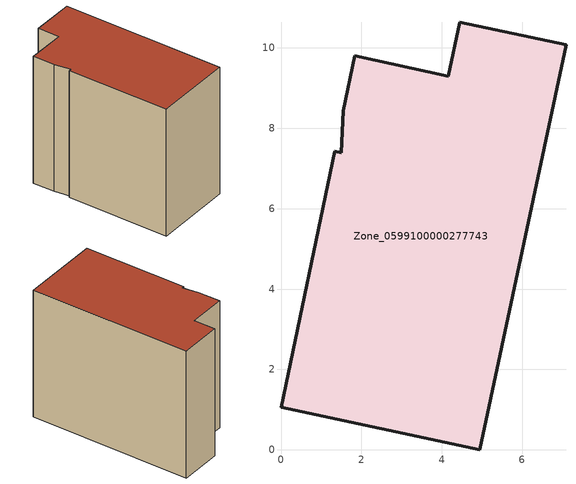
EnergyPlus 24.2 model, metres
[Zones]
Zone_0599100000277743
 floor ground (C_G): 1.5,7.4 1.55,8.43 1.84,9.8 4.16,9.3 4.45,10.64 7.09,10.08 4.94,0 0,1.06 1.34,7.43 z0
 wall outside (C_F): 1.34,7.43 0,1.06 4.94,0 7.09,10.08 4.45,10.64 4.16,9.3 1.84,9.8 1.55,8.43 1.5,7.4 1.34,7.43 z0:8.39
 roof outside (C_R): 1.55,8.43 1.5,7.4 1.34,7.43 0,1.06 4.94,0 7.09,10.08 4.45,10.64 4.16,9.3 1.84,9.8 z8.39
[BUILDING]
Pand.0599100000277743: North Axis=0; Terrain=City; Loads Convergence Tolerance Value=0.04; Temperature Convergence Tolerance Value=0.4; Solar Distribution=FullExterior; Maximum Number of Warmup Days=25; Minimum Number of Warmup Days=1
[Site:Location]
Rotterdam.The.Hague.AP_ZH_NLD Design_Conditions: Latitude=51.96; Longitude=4.45; Time Zone=1; Elevation=-4.5
[SITE:GROUNDTEMPERATURE:BUILDINGSURFACE]
18, 18, 18, 18, 18, 18, 18, 18, 18, 18, 18, 18
[MATERIAL] Thermal Absorptance=0.9; Solar Absorptance=0.7; Visible Absorptance=0.7
Name | Roughness | Thickness | Conductivity | Density | Specific Heat
G.TC.1975-1991 | MediumSmooth | 0.15 | 0.288461 | 540 | 1210
F.TC.1975-1991 | Rough | 0.3 | 0.230769 | 1920 | 840
R.TC.1975-1991 | MediumRough | 0.2 | 0.153846 | 1500 | 1000
[CONSTRUCTION]
C_G: G.TC.1975-1991
C_F: F.TC.1975-1991
C_R: R.TC.1975-1991
[ZONE]
Zone_0599100000277743: Type=1; Multiplier=1; Ceiling Height=Autocalculate; Volume=Autocalculate; Floor Area=autocalculate; Part of Total Floor Area=Yes
[ZONEINFILTRATION:DESIGNFLOWRATE]
Infil_Zone_0599100000277743: Zone or ZoneList or Space or SpaceList=Zone_0599100000277743; Schedule=AlwaysOn; Design Flow Rate Calculation Method=Flow/Area; Flow Rate per Floor Area=0.003; Constant Term Coefficient=1; Temperature Term Coefficient=0; Velocity Term Coefficient=0; Velocity Squared Term Coefficient=0
[HVACTEMPLATE:ZONE:IDEALLOADSAIRSYSTEM]
Zone_0599100000277743: Maximum Heating Supply Air Temperature=50; Minimum Cooling Supply Air Temperature=13; Maximum Heating Supply Air Humidity Ratio=0.0156; Minimum Cooling Supply Air Humidity Ratio=0.0077; Heating Limit=NoLimit; Cooling Limit=NoLimit; Dehumidification Control Type=ConstantSensibleHeatRatio; Cooling Sensible Heat Ratio=0.7; Dehumidification Setpoint=60; Humidification Control Type=None; Humidification Setpoint=30; Outdoor Air Method=None; Outdoor Air Flow Rate per Person=0.00944; Outdoor Air Flow Rate per Zone Floor Area=0; Outdoor Air Flow Rate per Zone=0; Demand Controlled Ventilation Type=None; Outdoor Air Economizer Type=NoEconomizer; Heat Recovery Type=None; Sensible Heat Recovery Effectiveness=0.7; Latent Heat Recovery Effectiveness=0.65
[ZONECONTROL:THERMOSTAT]
ThermostatControl_Zone_0599100000277743: Zone or ZoneList=Zone_0599100000277743; Control Type Schedule=DualSetpointControlType; Control 1=Thermostat_Zone_0599100000277743; Temperature Difference Between Cutout And Setpoint=0
[THERMOSTATSETPOINT:DUALSETPOINT]
Thermostat_Zone_0599100000277743: Heating Setpoint Temperature Schedule=HeatingSetpoint_Zone_0599100000277743; Cooling Setpoint Temperature Schedule=CoolingSetpoint_Zone_0599100000277743
[SCHEDULE:COMPACT]
HeatingSetpoint_Zone_0599100000277743: Through: 12/31, For: AllDays, Until: 24:00, 21
CoolingSetpoint_Zone_0599100000277743: Through: 12/31, For: AllDays, Until: 24:00, 24
DualSetpointControlType: Through: 12/31, For: AllDays, Until: 24:00, 4
AlwaysOn: Through: 12/31, For: AllDays, Until: 24:00, 1
